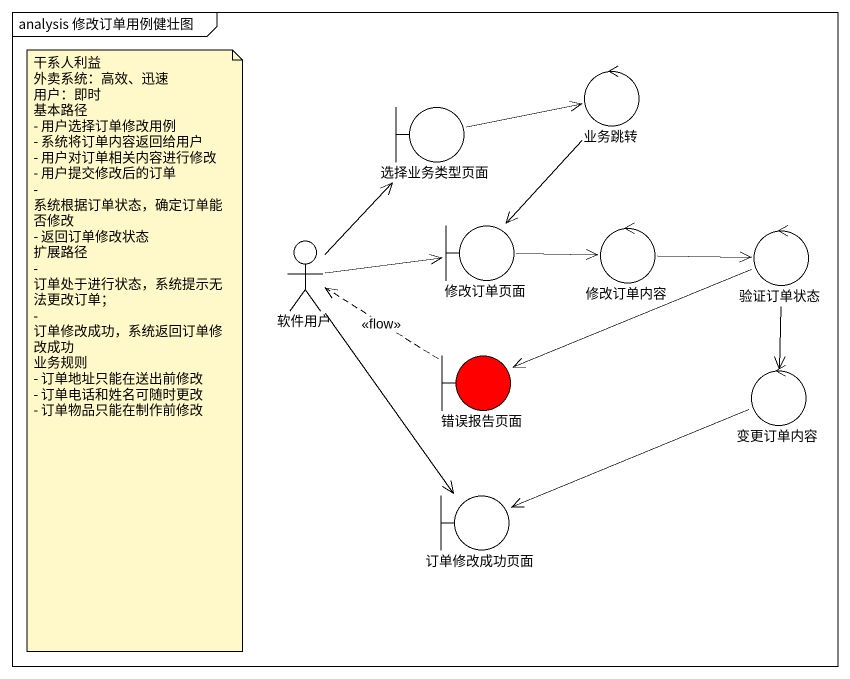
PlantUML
@startuml
mainframe analysis 修改订单用例健壮图
boundary 选择业务类型页面
control 业务跳转
actor 软件用户
boundary 修改订单页面
control 修改订单内容
control 验证订单状态
boundary 错误报告页面 #FF0000
control 变更订单内容
boundary 订单修改成功页面
选择业务类型页面 -right-> 业务跳转
业务跳转 --> 修改订单页面
软件用户 -up-> 选择业务类型页面
软件用户 -right-> 修改订单页面
软件用户 --> 订单修改成功页面
修改订单页面 -right-> 修改订单内容
修改订单内容 -right-> 验证订单状态
验证订单状态 -left-> 错误报告页面
验证订单状态 --> 变更订单内容
错误报告页面 .left.> 软件用户 : <<flow>>
变更订单内容 -left-> 订单修改成功页面
note as N1
  干系人利益
  外卖系统：高效、迅速
  用户：即时
  基本路径
  - 用户选择订单修改用例
  - 系统将订单内容返回给用户
  - 用户对订单相关内容进行修改
  - 用户提交修改后的订单
  - 系统根据订单状态，确定订单能否修改
  - 返回订单修改状态
  扩展路径
  - 订单处于进行状态，系统提示无法更改订单；
  - 订单修改成功，系统返回订单修改成功
  业务规则
  - 订单地址只能在送出前修改
  - 订单电话和姓名可随时更改
  - 订单物品只能在制作前修改
end note
@enduml
